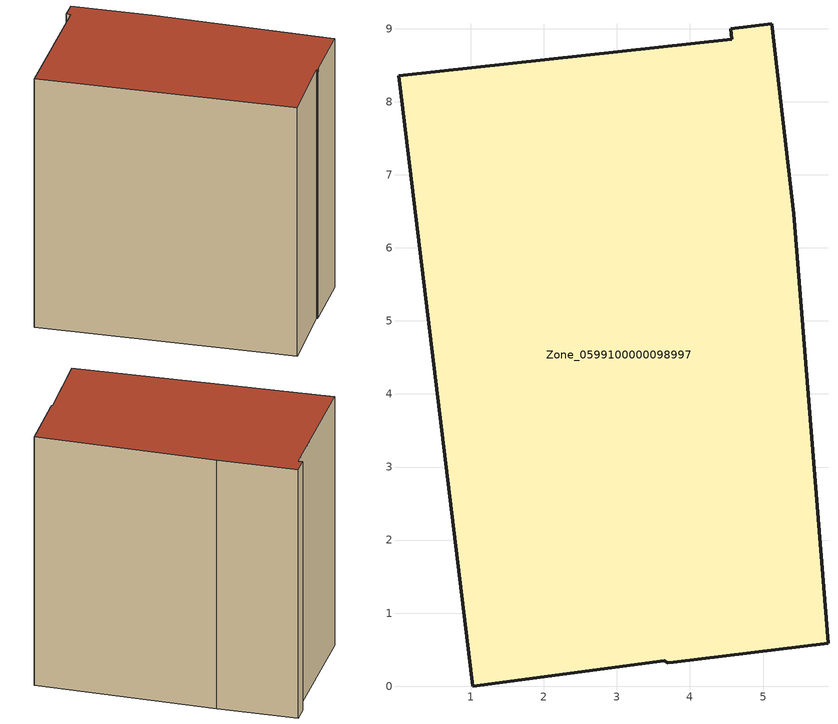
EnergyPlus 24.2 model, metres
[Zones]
Zone_0599100000098997
 floor ground (C_G): 3.77,0.33 3.7,0.32 3.65,0.35 1.03,0 0.01,8.35 4.57,8.86 4.55,9 5.12,9.07 5.42,6.47 5.89,0.59 z3.29
 wall outside (C_F): 5.89,0.59 5.42,6.47 5.12,9.07 4.55,9 4.57,8.86 0.01,8.35 1.03,0 3.65,0.35 3.7,0.32 3.77,0.33 5.89,0.59 z3.29:11.94
 roof outside (C_R): 3.77,0.33 5.89,0.59 5.42,6.47 5.12,9.07 4.55,9 4.57,8.86 0.01,8.35 1.03,0 3.65,0.35 3.7,0.32 z11.94
[BUILDING]
Pand.0599100000098997: North Axis=0; Terrain=City; Loads Convergence Tolerance Value=0.04; Temperature Convergence Tolerance Value=0.4; Solar Distribution=FullExterior; Maximum Number of Warmup Days=25; Minimum Number of Warmup Days=1
[Site:Location]
Rotterdam.The.Hague.AP_ZH_NLD Design_Conditions: Latitude=51.96; Longitude=4.45; Time Zone=1; Elevation=-4.5
[SITE:GROUNDTEMPERATURE:BUILDINGSURFACE]
18, 18, 18, 18, 18, 18, 18, 18, 18, 18, 18, 18
[MATERIAL] Thermal Absorptance=0.9; Solar Absorptance=0.7; Visible Absorptance=0.7
Name | Roughness | Thickness | Conductivity | Density | Specific Heat
G.TI.1946 | MediumSmooth | 0.15 | 1 | 540 | 1210
F.TI.1946 | Rough | 0.3 | 0.857143 | 1920 | 840
R.TI.1946 | MediumRough | 0.2 | 0.1 | 1500 | 1000
[CONSTRUCTION]
C_G: G.TI.1946
C_F: F.TI.1946
C_R: R.TI.1946
[ZONE]
Zone_0599100000098997: Type=1; Multiplier=1; Ceiling Height=Autocalculate; Volume=Autocalculate; Floor Area=autocalculate; Part of Total Floor Area=Yes
[ZONEINFILTRATION:DESIGNFLOWRATE]
Infil_Zone_0599100000098997: Zone or ZoneList or Space or SpaceList=Zone_0599100000098997; Schedule=AlwaysOn; Design Flow Rate Calculation Method=Flow/Area; Flow Rate per Floor Area=0.003; Constant Term Coefficient=1; Temperature Term Coefficient=0; Velocity Term Coefficient=0; Velocity Squared Term Coefficient=0
[HVACTEMPLATE:ZONE:IDEALLOADSAIRSYSTEM]
Zone_0599100000098997: Maximum Heating Supply Air Temperature=50; Minimum Cooling Supply Air Temperature=13; Maximum Heating Supply Air Humidity Ratio=0.0156; Minimum Cooling Supply Air Humidity Ratio=0.0077; Heating Limit=NoLimit; Cooling Limit=NoLimit; Dehumidification Control Type=ConstantSensibleHeatRatio; Cooling Sensible Heat Ratio=0.7; Dehumidification Setpoint=60; Humidification Control Type=None; Humidification Setpoint=30; Outdoor Air Method=None; Outdoor Air Flow Rate per Person=0.00944; Outdoor Air Flow Rate per Zone Floor Area=0; Outdoor Air Flow Rate per Zone=0; Demand Controlled Ventilation Type=None; Outdoor Air Economizer Type=NoEconomizer; Heat Recovery Type=None; Sensible Heat Recovery Effectiveness=0.7; Latent Heat Recovery Effectiveness=0.65
[ZONECONTROL:THERMOSTAT]
ThermostatControl_Zone_0599100000098997: Zone or ZoneList=Zone_0599100000098997; Control Type Schedule=DualSetpointControlType; Control 1=Thermostat_Zone_0599100000098997; Temperature Difference Between Cutout And Setpoint=0
[THERMOSTATSETPOINT:DUALSETPOINT]
Thermostat_Zone_0599100000098997: Heating Setpoint Temperature Schedule=HeatingSetpoint_Zone_0599100000098997; Cooling Setpoint Temperature Schedule=CoolingSetpoint_Zone_0599100000098997
[SCHEDULE:COMPACT]
HeatingSetpoint_Zone_0599100000098997: Through: 12/31, For: AllDays, Until: 24:00, 21
CoolingSetpoint_Zone_0599100000098997: Through: 12/31, For: AllDays, Until: 24:00, 24
DualSetpointControlType: Through: 12/31, For: AllDays, Until: 24:00, 4
AlwaysOn: Through: 12/31, For: AllDays, Until: 24:00, 1
